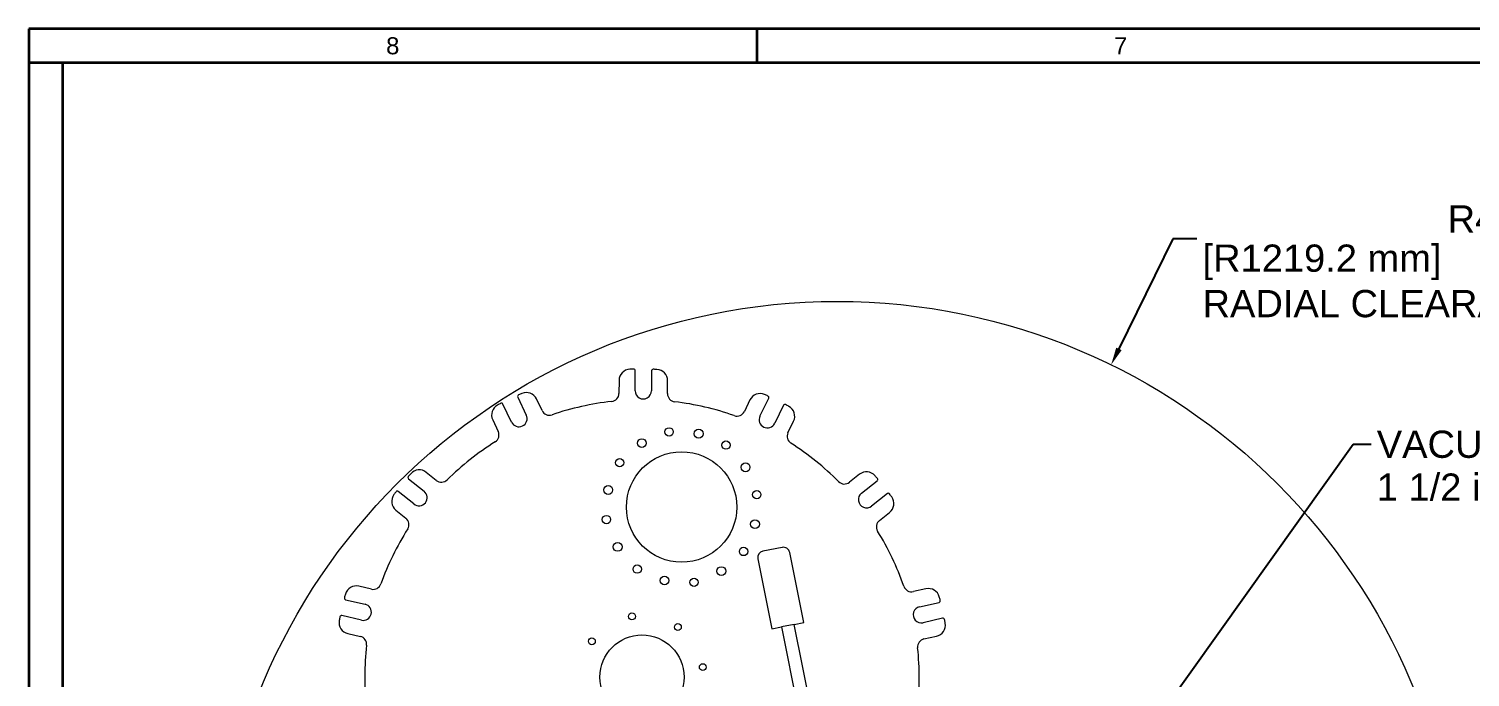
# Model space of a CAD drawing. Header units: inches. Extents: x 17 to 469, y 7 to 301.
# Drawn here: x 17.5 to 128.6, y 251 to 301 of the extents above; entities that cross this region are included whole.
import ezdxf

# ---------------------------------------------------------------- set-up
doc = ezdxf.new("R2010")
doc.units = ezdxf.units.IN
doc.header["$LTSCALE"] = 14
doc.header["$MEASUREMENT"] = 0
doc.layers.get('0').update_dxf_attribs({"lineweight": 25})
for name, color, linetype, lineweight in [('Border', 7, 'Continuous', 35), ('Dimension (ANSI)', 7, 'Continuous', 25), ('Symbol (ANSI)', 7, 'Continuous', 25), ('Visible', 7, 'Continuous', 18)]:
    doc.layers.add(name, color=color, linetype=linetype, lineweight=lineweight)
doc.styles.add('MEMCOR Medium', font='arial.ttf')
doc.styles.add('Standard A-B-C', font='arial.ttf')
doc.styles.add('Standard D-E', font='arial.ttf')
doc.dimstyles.new('Default (ANSI)', dxfattribs={"dimscale": 14, "dimtxt": 0.15, "dimasz": 0.098425, "dimexe": 0.125, "dimexo": 0.0625, "dimgap": 0.031496, "dimtad": 0, "dimtih": 1, "dimtoh": 1, "dimdec": 4, "dimrnd": 1e-08, "dimzin": 3, "dimdsep": 46, "dimlunit": 5, "dimtxsty": 'MEMCOR Medium', "dimcen": 0.09, "dimdle": 0.393701, "dimclrd": 256, "dimclre": 256, "dimclrt": 256, "dimadec": 0, "dimazin": 1, "dimtfac": 0.8, "dimtofl": 0, "dimtmove": 0, "dimatfit": 3, "dimfxl": 1, "dimfrac": 1, "dimtolj": 1, "dimtzin": 4, "dimlwd": -1, "dimlwe": -1, "dimarcsym": 0})
doc.dimstyles.new('in [mm] D-E NeptuneBenson$7', dxfattribs={"dimscale": 14, "dimtxt": 0.15, "dimasz": 0.098425, "dimexe": 0.125, "dimexo": 0.063, "dimgap": 0.031496, "dimtad": 0, "dimtih": 1, "dimtoh": 1, "dimdec": 4, "dimrnd": 1e-08, "dimzin": 3, "dimdsep": 46, "dimlunit": 5, "dimtxsty": 'Standard D-E', "dimcen": 0.09, "dimdle": 0.393701, "dimclrd": 256, "dimclre": 256, "dimclrt": 256, "dimadec": 1, "dimazin": 1, "dimtfac": 1, "dimtofl": 0, "dimtmove": 0, "dimatfit": 3, "dimfxl": 1, "dimfrac": 1, "dimtolj": 1, "dimtzin": 4, "dimlwd": -1, "dimlwe": -1, "dimarcsym": 0})

# ---------------------------------------------------------------- blocks, each defined once
blk = doc.blocks.new('Borders 22x34_D')
at = {"layer": 'Border'}
for p, q in [((33.5, 21.5), (1.25, 21.5)), ((1.25, 21.5), (1.25, 0.5)), ((5.2578, 21.5), (5.2578, 21.3125)), ((33.3125, 21.3125), (1.25, 21.3125)), ((1.4375, 0.5), (1.4375, 21.3125))]:
    blk.add_line(p, q, dxfattribs=at)
at = {"layer": 'Border', "char_height": 0.094, "attachment_point": 5, "style": 'Standard A-B-C'}
for s, insert in [('\\fArial|b0|i0;{\\H0.0940;8}', (3.2539, 21.4062)), ('\\fArial|b0|i0;{\\H0.0940;7}', (7.2617, 21.4069))]:
    blk.add_mtext(s, dxfattribs=dict(at, insert=insert))
blk = doc.blocks.new('*D24')
at = {"layer": 'Defpoints', "color": 0, "transparency": 16777216}
for p in [(100.93, 275.1), (79.82, 232)]:
    blk.add_point(p, dxfattribs=at)
at = {"layer": 'Dimension (ANSI)', "transparency": 16777216}
for p, q in [((105.69, 284.82), (101.54, 276.34)), ((107.54, 284.82), (105.69, 284.82))]:
    blk.add_line(p, q, dxfattribs=at)
blk.add_solid([(101.33, 276.44), (101.74, 276.24), (100.93, 275.1)], dxfattribs=at)
at = {"layer": 'Dimension (ANSI)', "transparency": 16777216, "char_height": 2.1, "attachment_point": 1, "style": 'MEMCOR Medium'}
for s, insert in [('\\A1; \\fArial|b0|i0;R48 in', (126.06, 287.4)), ('\\A1;[R1219.2 mm]{\\P\\fArial|b0|i0;RADIAL CLEARANCE REQUIRED}', (107.98, 284.38))]:
    blk.add_mtext(s, dxfattribs=dict(at, insert=insert))

msp = doc.modelspace()

# ---------------------------------------------------------------- linework, layer by layer
at = {"layer": 'Visible'}
for p, q in [((64.236748, 273.111797), (64.243702, 274.654871)), ((65.503689, 274.649193), (65.496735, 273.106119)), ((63.00029, 273.900503), (62.995826, 272.90988)), ((66.735788, 272.893027), (66.740252, 273.88365)), ((55.188934, 272.631064), (55.852184, 271.237785)), ((57.060989, 271.5834), (56.635195, 272.477858)), ((73.092266, 272.403699), (72.658429, 271.513114)), ((73.86407, 271.15662), (74.539849, 272.543864)), ((54.714511, 270.696213), (54.051261, 272.089491)), ((75.672595, 271.992061), (74.996816, 270.604816)), ((53.258294, 270.870333), (53.684087, 269.975875)), ((76.020706, 269.875222), (76.454543, 270.765806)), ((48.912522, 266.205729), (48.140805, 266.826863)), ((81.535384, 266.67638), (80.758099, 266.062226)), ((46.771295, 266.337387), (47.973383, 265.36986)), ((81.689667, 265.217927), (82.900426, 266.174582)), ((47.183355, 264.388302), (45.981267, 265.35583)), ((83.681577, 265.185944), (82.470817, 264.22929)), ((45.7958, 263.913351), (46.567518, 263.292217)), ((83.076751, 263.127698), (83.854035, 263.741852)), ((73.702403, 260.16298), (74.781488, 254.769875)), ((75.565433, 261.045656), (74.094587, 260.75136)), ((77.232899, 255.260368), (76.153814, 260.653473)), ((43.904291, 257.825128), (42.939498, 258.049915)), ((86.657379, 257.852912), (85.690599, 257.63683)), ((41.917988, 257.014704), (43.420826, 256.664559)), ((86.163585, 256.471951), (87.669518, 256.808538)), ((43.134918, 255.437426), (41.632079, 255.787571)), ((87.944356, 255.578878), (86.438423, 255.242291)), ((74.781488, 254.769875), (75.516911, 254.917023)), ((76.497476, 255.11322), (75.516911, 254.917023)), ((75.516911, 254.917023), (79.59389, 234.540894)), ((76.497476, 255.11322), (77.232899, 255.260368)), ((80.637237, 234.42331), (76.497476, 255.11322)), ((42.090848, 254.407472), (43.055641, 254.182685)), ((86.506388, 253.986886), (87.473168, 254.202969))]:
    msp.add_line(p, q, dxfattribs=at)
for centre, radius in [((79.817327, 231.997589), 48), ((66.862436, 269.944791), 0.321), ((69.138157, 269.804031), 0.3405), ((64.753112, 269.079244), 0.3405), ((71.241744, 268.924459), 0.321), ((63.044406, 267.569693), 0.321), ((67.821547, 264.153082), 4.255), ((72.751294, 267.215753), 0.3405), ((62.164834, 265.466107), 0.3405), ((73.616841, 265.106429), 0.321), ((62.024074, 263.190386), 0.321), ((73.476081, 262.830707), 0.3405), ((62.889621, 261.081062), 0.3405), ((72.596509, 260.727121), 0.321), ((64.399172, 259.372356), 0.321), ((70.887803, 259.217571), 0.3405), ((66.502758, 258.492784), 0.3405), ((68.778479, 258.352024), 0.321), ((63.992807, 255.73057), 0.2635), ((67.533379, 254.905654), 0.2635), ((60.905841, 253.810248), 0.2635), ((64.767313, 251.044182), 3.25), ((69.453701, 251.818688), 0.2635)]:
    msp.add_circle(centre, radius, dxfattribs=at)
for centre, radius, start, end in [((63.870281, 273.896583), 0.87, 92.24789462, 179.74181448), ((64.767313, 251.044182), 23.74, 91.56141901, 92.24789462), ((64.123703, 274.655412), 0.12, 359.74181448, 91.56141901), ((65.623687, 274.648652), 0.12, 87.92220996, 179.74181448), ((64.767313, 251.044182), 23.74, 87.23573435, 87.92220996), ((65.87026, 273.887571), 0.87, 359.74181448, 87.23573435), ((55.297284, 272.682642), 0.12, 113.63649567, 205.4561002), ((64.767313, 251.044182), 23.74, 112.95002006, 113.63649567), ((55.849659, 272.103915), 0.87, 25.4561002, 112.95002006), ((64.767313, 251.044182), 21.37, 96.26679333, 108.93112135), ((62.365832, 272.912719), 0.63, 276.26679333, 359.74181448), ((64.866742, 273.108958), 0.63, 179.74181448, 359.74181448), ((67.365781, 272.890188), 0.63, 179.74181448, 263.21683564), ((64.767313, 251.044182), 21.37, 70.55250761, 83.21683564), ((73.8744, 272.022692), 0.87, 66.5336089, 154.02752877), ((64.767313, 251.044182), 23.74, 65.84713329, 66.5336089), ((74.431969, 272.596417), 0.12, 334.02752877, 65.84713329), ((54.04383, 271.244276), 0.87, 117.96218033, 205.4561002), ((64.767313, 251.044182), 23.74, 117.27570472, 117.96218033), ((53.942912, 272.037913), 0.12, 25.4561002, 117.27570472), ((55.283348, 270.966999), 0.63, 205.4561002, 25.4561002), ((57.629825, 271.854186), 0.63, 205.4561002, 288.93112135), ((72.092056, 271.789016), 0.63, 250.55250761, 334.02752877), ((74.430443, 270.880718), 0.63, 154.02752877, 334.02752877), ((75.780476, 271.939508), 0.12, 62.20792424, 154.02752877), ((64.767313, 251.044182), 23.74, 61.52144863, 62.20792424), ((75.672409, 271.146813), 0.87, 334.02752877, 61.52144863), ((64.767313, 251.044182), 21.37, 121.98107904, 134.64540707), ((53.115251, 269.705089), 0.63, 301.98107904, 25.4561002), ((76.587079, 269.59932), 0.63, 154.02752877, 237.50254992), ((64.767313, 251.044182), 21.37, 44.8382219, 57.50254992), ((64.767313, 251.044182), 23.74, 138.66430578, 139.35078139), ((47.595309, 266.149121), 0.87, 51.17038591, 138.66430578), ((82.074749, 265.993749), 0.87, 40.81932319, 128.31324305), ((46.846536, 266.430869), 0.12, 139.35078139, 231.17038591), ((49.307536, 266.696508), 0.63, 231.17038591, 314.64540707), ((80.367524, 266.556545), 0.63, 224.8382219, 308.31324305), ((64.767313, 251.044182), 23.74, 40.13284758, 40.81932319), ((82.826031, 266.268738), 0.12, 308.31324305, 40.13284758), ((46.341296, 264.591093), 0.87, 143.67646604, 231.17038591), ((64.767313, 251.044182), 23.74, 142.98999044, 143.67646604), ((45.906026, 265.262348), 0.12, 51.17038591, 142.98999044), ((47.578369, 264.879081), 0.63, 231.17038591, 51.17038591), ((82.080242, 264.723608), 0.63, 128.3132422, 308.31324305), ((83.755972, 265.091788), 0.12, 36.49363853, 128.31324305), ((64.767313, 251.044182), 23.74, 35.80716292, 36.49363853), ((83.31467, 264.424483), 0.87, 308.31324305, 35.80716292), ((64.767313, 251.044182), 21.37, 147.69536475, 160.35969278), ((46.172504, 262.801438), 0.63, 327.69536475, 51.17038591), ((83.467326, 262.633379), 0.63, 128.31324305, 211.78826421), ((64.767313, 251.044182), 21.37, 19.12393618, 31.78826421), ((74.192685, 260.261078), 0.5, 101.31467163, 191.31467163), ((75.663532, 260.555374), 0.5, 11.31467163, 101.31467163), ((42.742085, 257.202608), 0.87, 76.88467163, 164.37859149), ((44.047246, 258.438695), 0.63, 256.88467163, 340.35969278), ((85.55318, 258.25166), 0.63, 199.12393618, 282.59895734), ((86.847148, 257.003861), 0.87, 15.10503747, 102.59895734), ((41.945217, 257.131574), 0.12, 165.0650671, 256.88467162), ((64.767313, 251.044182), 23.74, 164.37859149, 165.0650671), ((87.643343, 256.925649), 0.12, 282.59895734, 14.41856186), ((64.767313, 251.044182), 23.74, 14.41856186, 15.10503747), ((64.767313, 251.044182), 23.74, 168.70427615, 169.39075176), ((41.604849, 255.670701), 0.12, 76.88467163, 168.70427615), ((43.277872, 256.050992), 0.63, 256.88467163, 76.88467163), ((86.301004, 255.857121), 0.63, 102.59895734, 282.59895734), ((87.970531, 255.461767), 0.12, 10.77935281, 102.59895734), ((42.288261, 255.254778), 0.87, 169.39075176, 256.88467163), ((87.283399, 255.05202), 0.87, 282.59895734, 10.09287721), ((64.767313, 251.044182), 23.74, 10.09287721, 10.77935281), ((42.912687, 253.569118), 0.63, 353.40965047, 76.88467163), ((64.767313, 251.044182), 21.37, 173.40965047, 186.0739785), ((86.643807, 253.372056), 0.63, 102.59895734, 186.0739785), ((64.767313, 251.044182), 21.37, 353.40965047, 6.0739785)]:
    msp.add_arc(centre, radius, start, end, dxfattribs=at)

# ---------------------------------------------------------------- block references
at = {"xscale": 14, "yscale": 14, "zscale": 14}
msp.add_blockref('Borders 22x34_D', (0, 0), dxfattribs=at)

# ---------------------------------------------------------------- texts
at = {"layer": 'Symbol (ANSI)', "insert": (121.412035, 270.042985), "char_height": 2.10000007, "width": 40.10488067, "attachment_point": 1, "line_spacing_factor": 0.944221, "style": 'Standard D-E'}
msp.add_mtext('\\fArial|b0|i0;VACUUM TRANSFER\\P\\fArial|b0|i0;1 1/2 in [DN40] CONNECTION', dxfattribs=at)

# ---------------------------------------------------------------- dimensions: what is measured, and where the dimension line sits
at = {"layer": 'Dimension (ANSI)'}
dim = msp.add_radius_dim(center=(79.817327, 231.997589), mpoint=(100.930334, 275.104908), text=' \\fArial|b0|i0;<> in\\X[R1219.2 mm]{\\P\\fArial|b0|i0;RADIAL CLEARANCE REQUIRED}', dimstyle='Default (ANSI)', override={"dimgap": 0.031496, "dimdec": 4, "dimlfac": 1, "dimpost": '', "dimcen": 0, "dimtol": 0, "dimlim": 0, "dimtp": 0, "dimtm": 0, "dimtdec": 2, "dimtvp": -0.333333}, dxfattribs=at)
dim.commit()
dim.dimension.update_dxf_attribs({"geometry": '*D24', "text_midpoint": (130.609793, 284.817623), "dimtype": 164})

# ---------------------------------------------------------------- leaders
at = {"layer": 'Symbol (ANSI)', "annotation_type": 0, "has_hookline": 1, "hookline_direction": 0, "text_width": 39.544749}
msp.add_leader([(87.361979, 223.857585), (119.593138, 268.992985), (120.97109, 268.992985)], dimstyle='in [mm] D-E NeptuneBenson$7', override={"dimtad": 0}, dxfattribs=at)

doc.saveas('drawing.dxf')
